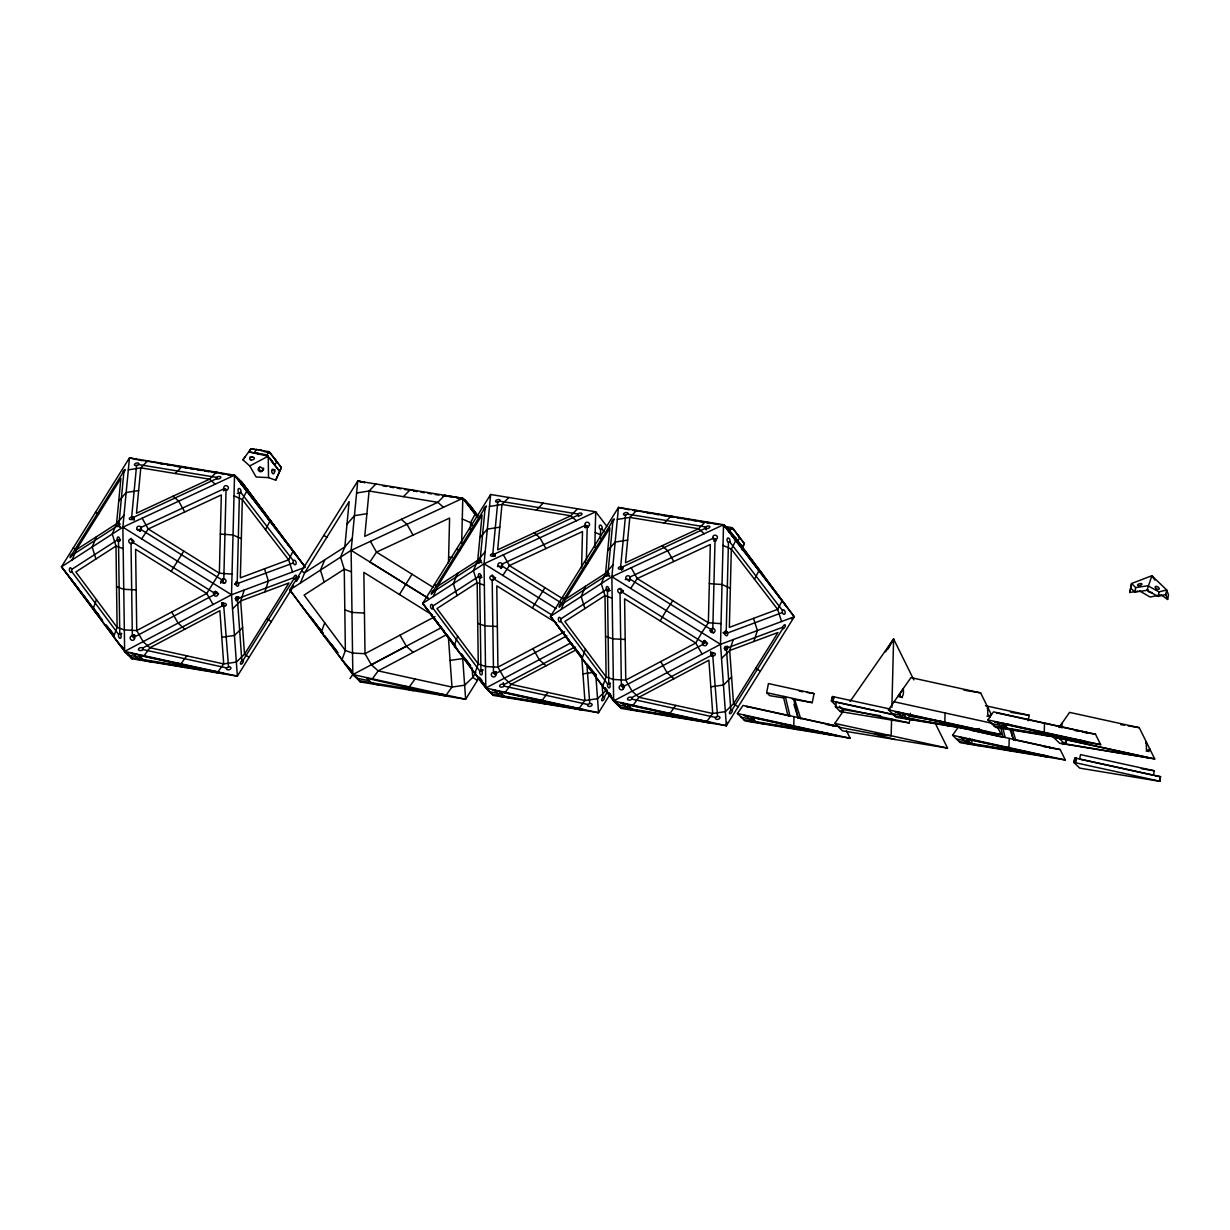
<?xml version="1.0" encoding="UTF-8"?>
<svg xmlns="http://www.w3.org/2000/svg" width="1230" height="1230" viewBox="0 0 1230 1230"><rect width="100%" height="100%" fill="white"/><g stroke="black" fill="none" stroke-linecap="round" stroke-linejoin="round"><path stroke-width="1.5" d="M226.043 489.955L223.814 578.853C222.661 585.603 219.816 580.099 223.814 578.853A2.322 2.137 20.4 0 1 225.997 581.544A2.322 2.137 20.4 0 1 222.922 582.989A2.322 2.137 20.4 0 1 221.8 579.791L141.019 529.561A2.322 2.137 20.4 0 1 137.529 529.884A2.322 2.137 20.4 0 1 137.622 526.578A2.322 2.137 20.4 0 1 141.066 527.409L224.091 488.725A2.322 2.137 20.4 0 1 225.367 485.712A2.322 2.137 20.4 0 1 228.365 487.572A2.322 2.137 20.4 0 1 226.043 489.955L224.091 488.725L223.46 490.386M304.194 565.754L242.187 482.621L234.469 475.164L305.286 567.23L231.517 594.766L124.614 651.439L237.359 676.146L231.517 594.766L234.53 475.18L129.442 457.898L61.5 566.784L124.553 651.393L132.256 658.819L237.359 676.146L293.555 586.034M237.221 581.79L238.497 583.451A2.322 1.415 73.9 0 1 237.621 586.203A2.322 1.415 73.9 0 1 235.668 583.666A2.322 1.415 73.9 0 1 237.221 581.79L239.45 492.892A2.322 1.415 73.9 0 1 238.036 489.694A2.322 1.415 73.9 0 1 240.065 488.94A2.322 1.415 73.9 0 1 240.788 492.4L293.386 560.818A2.322 1.415 73.9 0 1 295.677 561.264A2.322 1.415 73.9 0 1 295.6 564.57A2.322 1.415 73.9 0 1 293.34 562.986L293.386 560.818M448.473 562.802L449.596 518.076L376.503 552.116L369.907 562.002L428.117 598.149M461.665 543.199L462.803 498.319L357.746 481.007L289.773 589.908L352.825 674.517L360.528 681.958L358.253 678.991M470.413 530.145L470.598 522.688L475.026 514.217M581.59 567.814L582.497 531.545L509.405 565.585L502.809 575.471M586.387 559.896L587.217 526.548A2.322 2.137 20.4 0 0 589.539 524.18A2.322 2.137 20.4 0 0 586.541 522.304A2.322 2.137 20.4 0 0 585.265 525.333L584.65 526.994M594.813 547.35L595.704 511.788L490.632 494.491L422.674 603.377L485.727 687.985L493.368 695.427M600.394 538.54L600.624 529.5A2.322 1.415 73.9 0 1 599.21 526.302A2.322 1.415 73.9 0 1 601.239 525.533A2.322 1.415 73.9 0 1 601.962 528.992L604.053 531.729M623.318 688.646L623.426 684.864M726.223 631.344L727.499 633.004A2.322 1.415 73.9 0 1 726.638 635.756A2.322 1.415 73.9 0 1 724.67 633.219A2.322 1.415 73.9 0 1 726.223 631.344L728.452 542.445A2.322 1.415 73.9 0 1 727.038 539.247A2.322 1.415 73.9 0 1 729.082 538.494A2.322 1.415 73.9 0 1 729.79 541.953L782.403 610.372A2.322 1.415 73.9 0 1 784.679 610.818A2.322 1.415 73.9 0 1 784.602 614.124A2.322 1.415 73.9 0 1 782.341 612.54L782.403 610.372M794.011 716.644L793.78 725.885L788.169 725.316M891.596 718.674L891.166 735.755L874.945 734.11L838.645 727.099M891.888 707.296L893.61 638.97L850.053 701.5M945.07 712.97L944.84 722.195L939.243 721.641M1009.2 738.384L1008.969 747.625L1003.357 747.056M1044.501 723.04L1044.27 732.28L1038.658 731.712M987.398 708.511L987.629 707.096L987.767 714.461L990.304 716.829M1062.013 728.006L1061.92 723.378L1059.338 727.576M118.956 523.765C122.831 522.55 114.329 530.668 118.956 523.765L123.861 472.243C128.489 465.34 119.925 473.627 123.861 472.243M124.645 651.393L122.862 527.193L129.458 457.883L142.203 460.681M134.239 519.906L133.563 517.338L131.672 517.03A2.322 1.199 -14.7 0 0 129.304 518.86A2.322 1.199 -14.7 0 0 132.21 519.337A2.322 1.199 -14.7 0 0 133.563 517.338L216.588 478.67A2.322 1.199 -14.7 0 0 219.955 478.455A2.322 1.199 -14.7 0 0 220.139 476.548A2.322 1.199 -14.7 0 0 216.695 477.425L138.59 464.571A2.322 1.199 -14.7 0 0 137.576 462.957A2.322 1.199 -14.7 0 0 134.501 464.387A2.322 1.199 -14.7 0 0 136.576 465.509L131.672 517.03L132.348 519.583M478.07 515.97L470.46 505.745L462.741 498.304L351.134 550.333L289.773 589.908L354.148 675.793L352.825 674.517L351.134 550.333L357.746 481.007L365.018 482.606L357.715 481.022M480.13 560.357C484.082 558.958 475.457 567.399 480.13 560.357L485.035 508.836C489.709 501.809 481.099 510.25 485.035 508.836M610.28 693.935L598.549 712.739L493.461 695.457L485.804 688.031L484.036 563.801L490.632 494.491M494.737 553.946L492.846 553.638A2.322 1.199 -14.7 0 0 490.478 555.453A2.322 1.199 -14.7 0 0 493.384 555.929A2.322 1.199 -14.7 0 0 494.737 553.946L577.762 515.278A2.322 1.199 -14.7 0 0 581.129 515.062A2.322 1.199 -14.7 0 0 581.313 513.141A2.322 1.199 -14.7 0 0 577.885 514.017L499.764 501.163A2.322 1.199 -14.7 0 0 498.75 499.549A2.322 1.199 -14.7 0 0 495.675 500.994A2.322 1.199 -14.7 0 0 497.75 502.101L492.846 553.638L493.522 556.191M607.958 573.318C611.91 571.904 603.284 580.345 607.958 573.318L612.863 521.797C617.537 514.755 608.927 523.196 612.863 521.797M726.73 722.056L726.361 725.7L621.304 708.403L613.632 700.977L611.864 576.747L618.475 507.437L723.532 524.733L729.913 530.899L742.136 546.797M622.58 566.892L620.673 566.584A2.322 1.199 -14.7 0 0 618.321 568.414A2.322 1.199 -14.7 0 0 621.227 568.89A2.322 1.199 -14.7 0 0 622.58 566.892L705.59 528.224A2.322 1.199 -14.7 0 0 708.972 528.008A2.322 1.199 -14.7 0 0 709.141 526.102A2.322 1.199 -14.7 0 0 705.713 526.978L627.592 514.125A2.322 1.199 -14.7 0 0 626.593 512.51A2.322 1.199 -14.7 0 0 623.502 513.94A2.322 1.199 -14.7 0 0 625.578 515.062L620.673 566.584L621.688 570.413M1146.114 743.366L1146.283 741.875L1146.422 749.255L1148.958 751.622M213.528 593.229C216.203 588.601 216.926 593.49 213.789 594.951L134.301 637.079A2.322 2.168 44.6 0 1 133.163 640.246A2.322 2.168 44.6 0 1 130.165 638.37A2.322 2.168 44.6 0 1 132.333 635.864L131.026 543.522A2.322 2.168 44.6 0 1 128.781 540.77A2.322 2.168 44.6 0 1 131.733 539.217A2.322 2.168 44.6 0 1 132.963 542.491L213.759 592.706A2.322 2.168 44.6 0 1 217.126 592.276A2.322 2.168 44.6 0 1 217.187 595.72A2.322 2.168 44.6 0 1 213.789 594.951L214.881 591.553L214.912 593.798M624.44 685.479L623.303 686.632A2.322 2.168 44.6 0 1 622.18 689.799A2.322 2.168 44.6 0 1 619.167 687.924A2.322 2.168 44.6 0 1 621.35 685.418L620.043 593.075A2.322 2.168 44.6 0 1 617.783 590.323A2.322 2.168 44.6 0 1 620.75 588.77A2.322 2.168 44.6 0 1 621.965 592.045L702.76 642.26A2.322 2.168 44.6 0 1 706.143 641.829A2.322 2.168 44.6 0 1 706.189 645.273A2.322 2.168 44.6 0 1 702.791 644.505C701.515 642.183 705.605 638.032 705.051 642.198A2.322 2.168 44.6 0 0 707.604 643.367M140.451 529.054C141.05 534.251 142.28 521.551 139.836 530.714A2.322 2.137 20.4 0 0 137.283 529.515M502.455 564.539C498.242 575.702 503.808 558.22 502.194 566.154A2.322 2.137 20.4 0 1 498.719 566.492A2.322 2.137 20.4 0 1 498.796 563.186A2.322 2.137 20.4 0 1 502.24 564.001L585.265 525.333L587.217 526.548M629.13 581.36L630.068 576.962L630.021 579.115A2.322 2.137 20.4 0 1 626.547 579.438A2.322 2.137 20.4 0 1 626.624 576.132A2.322 2.137 20.4 0 1 630.068 576.962L713.093 538.279A2.322 2.137 20.4 0 1 714.369 535.265A2.322 2.137 20.4 0 1 717.382 537.126A2.322 2.137 20.4 0 1 715.045 539.509L714.43 541.154M1137.858 591.123L1129.801 592.506L1131.585 583.512L1151.864 575.717L1166.655 589.939L1168.5 594.905L1167.639 599.456L1161.166 594.828L1150.096 597.027L1139.472 590.846M1129.801 592.506L1131.585 583.512L1135.674 587.602L1147.836 585.757L1159.044 591.891L1166.655 589.939L1165.794 594.49L1167.639 599.456M1165.794 594.49L1158.183 596.442L1146.975 590.308L1134.798 592.153L1135.674 587.602M1146.975 590.308L1151.864 575.717L1154.909 580.083M1158.183 596.442L1159.044 591.891M783.725 697.963L769.749 695.657L766.659 692.659L768.443 683.573L814.045 693.582L812.261 702.653L792.289 699.117M835.954 705.42L831.388 701.008L832.28 696.472L890.059 709.034M831.388 701.008L832.864 696.58M831.972 701.115L833.402 696.672M832.51 701.208L833.848 696.734M832.956 701.285L834.186 696.78M910.062 718.397L909.17 722.933L840.398 711.616L835.385 706.758L836.277 702.222L895.302 715.168M910.431 713.308L909.831 716.337L907.356 718.397L894.825 715.983M969.578 738.369L968.979 741.398L956.433 738.984M978.419 745.672L971.485 743.827L972.377 739.292M1004.925 726.869L1005.51 723.84L1009.23 724.455M1028.157 720.765L1029.233 715.322L985.445 705.713M1065.626 744.012L1061.459 743.258L1066.01 744.135L1066.502 739.553M1159.706 781.311L1081.585 768.443L1079.556 767.997L1073.852 762.477L1074.743 757.941L1160.459 776.622L1159.706 781.311L1160.459 776.622M1073.852 762.477L1075.328 758.049M1074.436 762.585L1075.866 758.141M1074.974 762.677L1076.312 758.203M1075.42 762.754L1076.634 758.249M1154.309 770.779L1153.417 775.331L1079.617 759.141L1080.509 754.605L1154.309 770.779L1141.286 768.642M1159.367 781.158L1160.336 776.684M986.906 716.106L989.704 716.46L991.011 713.907L980.617 692.89L910.923 677.607L888.475 709.848L896.147 717.274L1001.205 734.556L997.53 727.115M1149.373 749.946L1149.65 748.701L1148.343 751.238L1146.083 750.992M293.539 577.746L293.647 579.222L243.156 660.187A2.322 0.999 -58.5 0 1 242.541 663.047A2.322 0.999 -58.5 0 1 240.496 663.816A2.322 0.999 -58.5 0 1 241.833 660.695L237.467 600.194L238.697 598.226L293.539 577.746A2.322 0.999 -58.5 0 1 295.738 575.21A2.322 0.999 -58.5 0 1 295.907 577.47A2.322 0.999 -58.5 0 1 293.647 579.222M782.557 627.3L782.664 628.776L732.158 709.741A2.322 0.999 -58.5 0 1 731.543 712.601A2.322 0.999 -58.5 0 1 729.498 713.369A2.322 0.999 -58.5 0 1 730.835 710.248L726.484 649.748L727.714 647.779L782.557 627.3A2.322 0.999 -58.5 0 1 784.755 624.763A2.322 0.999 -58.5 0 1 784.909 627.023A2.322 0.999 -58.5 0 1 782.664 628.776M71.786 571.612L71.755 569.367A2.322 1.245 79.6 0 0 69.787 568.076A2.322 1.245 79.6 0 0 69.833 571.504A2.322 1.245 79.6 0 0 71.786 571.612L118.649 634.511A2.322 1.245 79.6 0 0 119.372 637.986A2.322 1.245 79.6 0 0 121.078 636.894A2.322 1.245 79.6 0 0 119.756 633.804L118.511 541.477A2.322 1.245 79.6 0 0 119.74 539.309A2.322 1.245 79.6 0 0 118.003 536.972A2.322 1.245 79.6 0 0 117.373 539.955L118.511 541.477M432.96 608.22L432.929 605.975A2.322 1.245 79.6 0 0 430.961 604.668A2.322 1.245 79.6 0 0 431.007 608.097A2.322 1.245 79.6 0 0 432.96 608.22L479.838 671.119A2.322 1.245 79.6 0 0 480.561 674.594A2.322 1.245 79.6 0 0 482.252 673.502A2.322 1.245 79.6 0 0 480.945 670.396L479.685 578.069A2.322 1.245 79.6 0 0 480.93 575.901A2.322 1.245 79.6 0 0 479.177 573.564A2.322 1.245 79.6 0 0 478.547 576.547L479.685 578.069M560.788 621.165L560.757 618.921A2.322 1.245 79.6 0 0 558.789 617.629A2.322 1.245 79.6 0 0 558.835 621.058A2.322 1.245 79.6 0 0 560.788 621.165L607.666 684.065A2.322 1.245 79.6 0 0 608.389 687.539A2.322 1.245 79.6 0 0 610.08 686.448A2.322 1.245 79.6 0 0 608.773 683.357L607.512 591.03A2.322 1.245 79.6 0 0 608.758 588.863A2.322 1.245 79.6 0 0 607.005 586.526A2.322 1.245 79.6 0 0 606.375 589.508L607.512 591.03L610.08 590.554M990.657 715.091L991.011 713.907M706.389 529.53L705.713 526.978L705.59 528.224M244.263 590L240.68 600.963L244.524 654.222L236.36 662.078L223.706 663.923L149.922 647.749L143.08 641.645M264.834 591.953L268.401 580.99L264.496 568.813M733.265 639.554L729.698 650.516L733.526 703.775L725.362 711.632L712.724 713.477L638.923 697.302L632.097 691.199L625.763 680.113L624.609 598.826L695.734 643.029L702.099 654.068M753.836 641.507L757.403 630.544L753.513 618.367M72.109 555.16C71.448 551.255 67.881 562.448 72.109 555.16L117.726 525.733L120.233 527.316M433.283 591.753C432.622 587.848 429.055 599.041 433.283 591.753L478.901 562.325M561.111 604.714C560.45 600.809 556.883 612.002 561.111 604.714L606.744 575.286M96.463 599.656L93.019 609.081L97.539 614.8M275.704 480.207L281.363 467.585L269.139 451.687L251.012 448.689L242.956 459.836L249.767 465.955L256.132 476.994L268.54 477.624L275.704 480.207L281.363 467.585L269.139 451.687L266.91 454.885L248.768 451.902L251.012 448.689L254.549 449.473M324.735 622.78L321.291 632.22L325.812 637.94M457.637 636.248L454.208 645.688L458.713 651.408M585.465 649.209L582.036 658.634L586.556 664.354M742.074 549.887L744.35 543.599L733.464 528.992L732.127 527.701L723.179 525.979M140.051 531.252L141.281 527.931M140.404 531.206L141.342 528.5M223.814 490.862L224.444 489.202M220.554 583.097L222.645 579.069M220.939 582.682L222.169 579.376M221.984 582.19L223.214 578.884M501.287 568.414L502.517 565.108M585.003 527.455L585.618 525.81M585.465 527.839L586.08 526.179M629.745 579.714L630.298 577.485M629.406 580.76L630.36 578.054M713.846 541.046L715.045 539.509L712.816 628.407C711.678 635.157 708.834 629.652 712.816 628.407A2.322 2.137 20.4 0 1 715.014 631.098A2.322 2.137 20.4 0 1 711.924 632.543A2.322 2.137 20.4 0 1 710.802 629.345L630.021 579.115M711.171 628.93L710.187 631.005L711.663 628.622M710.986 631.743L712.216 628.438M703.898 641.107L703.929 643.351M72.093 559.942L76.398 549.687L120.878 478.409L116.558 523.78L112.268 534.035L115.989 546.059L117.096 627.346L113.652 636.771L125.875 652.653M96.478 536.726L92.189 546.981L95.909 559.004M300.366 583.066L304.656 572.811L349.151 501.548L344.831 546.904L340.541 557.159L344.262 569.183L345.369 650.47L341.925 659.91L351.503 670.488M324.751 559.865L320.446 570.12L324.182 582.144M433.268 596.535L437.573 586.279L482.052 515.016L477.732 560.373L473.442 570.628L477.163 582.651L478.27 663.939L474.841 673.379L487.049 689.261M457.652 573.334L453.363 583.589L457.083 595.612M561.111 609.496L565.4 599.241L609.88 527.962L605.56 573.334L601.27 583.589L604.991 595.612L606.098 676.9L602.669 686.325L613.908 700.916M585.48 586.279L581.19 596.535L584.911 608.558M1145.776 757.311L1147.867 757.634L1064.75 743.796L1066.964 738.63M501.579 567.814L501.625 565.662M119.756 633.804L118.649 634.511L121.217 634.05M480.945 670.396L479.838 671.119L482.391 670.642M608.773 683.357L607.666 684.065L610.218 683.603M265.48 529.669L269.908 521.212L266.664 516.738M293.063 551.332L288.65 559.804L240.357 577.823L242.325 499.549L246.753 491.077L235.806 476.456M754.497 579.222L758.91 570.766L755.727 566.323M782.065 600.886L777.652 609.357L729.359 627.377L731.327 549.103L735.755 540.631L724.87 526.025M142.803 649.532L142.695 648.056A2.322 1.461 -11.1 0 0 139.205 648.179A2.322 1.461 -11.1 0 0 139.374 650.424A2.322 1.461 -11.1 0 0 142.803 649.532L226.628 667.905A2.322 1.461 -11.1 0 0 227.965 669.843A2.322 1.461 -11.1 0 0 230.933 668.274A2.322 1.461 -11.1 0 0 228.549 666.875L226.628 667.905M631.805 699.086L631.697 697.61A2.322 1.461 -11.1 0 0 628.223 697.733A2.322 1.461 -11.1 0 0 628.376 699.978A2.322 1.461 -11.1 0 0 631.805 699.086L715.629 717.459A2.322 1.461 -11.1 0 0 716.982 719.396A2.322 1.461 -11.1 0 0 719.934 717.828A2.322 1.461 -11.1 0 0 717.551 716.429L715.629 717.459M888.029 648.994L893.61 638.97L913.829 679.898M462.265 499.272C466.139 497.151 470.998 510.527 474.303 512.187M399.443 594.505L412.065 574.226M171.17 571.366L183.793 551.101M532.344 607.974L544.967 587.694M660.172 620.919L666.23 610.51M701.792 632.62L695.734 643.029L625.763 680.113L613.34 679.483L606.098 676.9L564.831 621.519L604.991 595.612L612.156 598.211M72.232 553.9L122.754 472.95M296.492 581.344L299.428 576.639M433.406 590.508L483.928 509.543M475.826 672.503L472.781 677.361L464.632 685.218L451.979 687.063L378.179 670.888L371.352 664.769L365.018 653.699L363.865 572.396L431.761 614.6M479.393 677.223L465.647 699.27L360.559 681.989L354.471 675.316M616.707 702.438L621.273 708.372L613.555 700.916L550.502 616.338L618.475 507.437L629.376 509.835M561.234 603.453L611.756 522.504M602.054 684.157L603.008 697.287A2.322 0.999 -58.5 0 0 601.67 700.408A2.322 0.999 -58.5 0 0 603.715 699.655A2.322 0.999 -58.5 0 0 604.33 696.795L607.359 691.952L605.698 690.83L597.534 698.686L584.896 700.531L511.096 684.357L504.254 678.237L497.919 667.167L496.782 585.864L556.59 623.041M885.615 651.792L893.61 638.97M899.115 695.227L903.281 688.585C903.604 691.306 904.111 698.609 899.545 696.933M141.635 538.863L148.23 528.992L221.323 494.937L219.355 573.211L206.732 593.475L136.745 630.56L124.338 629.929L117.096 627.346L75.83 571.965L115.989 546.059L123.154 548.657M630.636 588.417L637.248 578.546L710.325 544.49L708.357 622.764L701.761 632.651M666.199 610.541L672.795 600.655M242.956 459.836L245.185 456.638M254.379 452.471L256.609 449.273M269.339 457.637L279.133 470.783L274.613 465.048L276.842 461.85M349.997 678.576L353.287 673.871M550.502 616.338L581.252 656.328L550.502 616.338L611.864 576.747L723.532 524.733L729.867 530.883L732.127 527.701L739.83 537.879L737.6 541.077L732.573 536.188M742.121 546.812L744.35 543.599L739.83 537.879M846.471 730.805L850.145 738.246L745.073 720.949L737.416 713.523L743.028 705.466L839.367 726.592M934.892 722.533L947.546 748.117L842.473 730.82L834.801 723.394L843.519 710.894M960.092 727.622L1060.183 749.562L1065.334 759.986L960.276 742.689L952.604 735.263L958.216 727.207M987.905 719.919L993.517 711.863L1095.484 734.218L1100.635 744.642L995.577 727.345L987.905 719.919L1100.635 744.642M1059.168 727.33L1069.577 712.385L1139.257 727.668L1154.709 758.925L1059.676 743.289L1052.742 736.57L1154.709 758.925M371.383 664.738L406.346 646.227L400.011 635.157M898.53 696.072L898.054 696.718L899.607 693.874L900.76 696.964L902.436 697.564M144.095 655.698L149.922 647.749L219.878 610.664L223.706 663.923L217.895 671.872L130.964 657.573M186.806 655.836L180.995 663.785L175.383 663.216M372.367 678.837L378.179 670.888L446.49 634.68M415.079 678.975L409.267 686.924L403.655 686.355M505.269 692.306L511.096 684.357L576.055 649.917M547.996 692.444L542.169 700.393L536.557 699.824M633.096 705.251L638.923 697.302L708.895 660.218L712.724 713.477L706.896 721.426L619.982 707.127M675.824 705.39L669.996 713.338L664.385 712.77M601.962 528.992L600.624 529.5M729.79 541.953L728.452 542.445M216.695 477.425L216.588 478.67M131.087 538.294A2.322 2.168 44.6 0 0 133.301 541.215L131.026 543.522L132.963 542.491M494.137 579.099L492.2 580.114A2.322 2.168 44.6 0 1 489.955 577.377A2.322 2.168 44.6 0 1 492.907 575.809A2.322 2.168 44.6 0 1 494.137 579.099L552.316 615.246M621.965 592.045C617.46 595.52 626.285 586.971 620.612 593.029M623.103 590.907L621.165 591.922M118.71 501.087L126.167 492.538L138.636 490.539M123.999 515.232L116.558 523.78L76.398 549.687L73.247 547.965M346.983 524.226L354.44 515.678L366.909 513.679M352.272 538.356L344.831 546.904L304.656 572.811L301.504 571.104M479.885 537.695L487.341 529.146L499.81 527.147M485.174 551.824L477.732 560.373L437.573 586.279L434.421 584.573M607.728 550.64L615.169 542.092L627.654 540.093M613.017 564.785L605.56 573.334L565.4 599.241L562.248 597.519M221.169 581.452L223.199 580.514M587.802 704.498L589.724 703.483A2.322 1.461 -11.1 0 1 592.107 704.867A2.322 1.461 -11.1 0 1 589.139 706.435A2.322 1.461 -11.1 0 1 587.802 704.498L503.977 686.125A2.322 1.461 -11.1 0 1 500.549 687.016A2.322 1.461 -11.1 0 1 500.379 684.772A2.322 1.461 -11.1 0 1 503.87 684.664L575.056 646.918M147.615 460.881L140.804 467.861L128.32 469.86M175.183 473.519L181.994 466.539L186.406 467.723M375.873 484.005L369.077 491.001L356.592 492.999M403.455 496.659L410.251 489.678L417.185 491.523L413.572 490.939M477.563 517.292L462.803 498.319L444.63 495.336L437.834 502.317L364.757 536.357L369.077 491.001L437.834 502.317L443.507 507.298M508.79 497.474L501.978 504.469L489.494 506.468M536.357 510.127L543.168 503.132M577.547 508.79L570.751 515.785L497.658 549.825L501.978 504.469L570.751 515.785L576.409 520.767M636.617 510.435L629.806 517.415L617.322 519.414M664.185 523.073L670.996 516.093L675.408 517.277L632.758 510.127M131.61 543.476L133.87 541.169M132.609 542.937L133.747 541.8M132.333 635.864L134.055 634.818M132.917 635.956L134.593 635.064M134.301 637.079L135.069 635.449M213.467 593.813L215.727 591.507M213.559 594.398L215.819 592.091M492.784 580.068L495.044 577.777L492.2 580.114L493.507 672.456A2.322 2.168 44.6 0 0 491.339 674.978A2.322 2.168 44.6 0 0 494.337 676.838A2.322 2.168 44.6 0 0 495.475 673.671L496.613 672.518M493.322 579.868L495.598 577.577M493.507 672.456L495.767 671.657M566.876 635.833L495.475 673.671L496.244 672.041M621.15 592.829L623.426 590.523M622.472 684.264L621.35 685.418L623.303 686.632L702.791 644.505L705.051 642.198M621.934 685.51L623.057 684.372M702.545 642.783L704.805 640.492M702.468 643.367L704.744 641.061M702.561 643.951L704.821 641.645M232.532 608.819L240.68 600.963L288.973 582.943L244.524 654.222L249.106 657.327M242.602 627.592L234.438 635.449L221.8 637.294M721.533 658.373L729.698 650.516L777.975 632.497L733.526 703.775L738.108 706.881M731.604 677.146L723.455 685.002L710.802 686.847M840.398 711.616L842.873 709.556L880.572 715.752M138.59 464.571L136.576 465.509M241.833 660.695L243.156 660.187M499.764 501.163L497.75 502.101M627.592 514.125L625.578 515.062M603.008 697.287L604.33 696.795M730.835 710.248L732.158 709.741M494.921 578.392L493.338 578.961M87.591 600.747L61.5 566.784L122.862 527.193L234.53 475.18L242.187 482.621L304.102 565.692M71.755 569.367L117.373 539.955L119.925 539.478M444.138 631.328L422.674 603.377L484.036 563.801L595.704 511.788L606.805 526.24M432.929 605.975L478.547 576.547L481.099 576.071M560.757 618.921L606.375 589.508L608.942 589.032M710.556 630.575L712.201 630.068M249.767 465.955L268.248 456.176L266.91 454.885L274.613 465.048M142.695 648.056L222.169 605.929A2.322 1.461 -11.1 0 1 223.214 603.638A2.322 1.461 -11.1 0 1 226.32 604.33A2.322 1.461 -11.1 0 1 224.198 606.375L222.169 605.929M435.005 616.599L365.018 653.699L352.61 653.068M441.355 627.638L352.887 674.563L465.647 699.27L462.434 654.775M564.57 631.836L497.919 667.167L485.512 666.537L478.27 663.939L437.004 608.558L477.163 582.651L484.328 585.249M570.935 642.875L485.804 688.031L598.533 712.739L595.751 673.948M720.565 644.274L613.632 700.992L726.361 725.7M631.697 697.61L711.171 655.482A2.322 1.461 -11.1 0 1 712.216 653.192A2.322 1.461 -11.1 0 1 715.337 653.883A2.322 1.461 -11.1 0 1 713.2 655.928L711.171 655.482L710.479 651.962M996.377 712.816L1088.673 732.911L1086.551 732.603M983.062 731.573L902.343 713.538L907.356 718.397L976.128 729.728L979.357 728.483M293.34 562.986L234.976 584.465M782.341 612.54L727.499 633.004L723.747 633.465L727.268 632.451M133.286 542.123L132.163 542.369M237.267 493.415L240.788 492.4L239.45 492.892M234.746 583.912L238.266 582.897M723.086 632.62L726.607 631.59M723.455 632.989L726.961 631.974M117.588 540.493L120.14 540.016M117.849 540.939L120.417 540.462M119.126 633.865L121.678 633.404M118.849 634.127L121.416 633.665M478.762 577.085L481.314 576.609M479.024 577.547L481.591 577.07M479.346 577.869L481.899 577.408M606.59 590.046L609.142 589.57M606.867 590.492L609.419 590.016M607.174 590.831L609.742 590.354M480.3 670.473L483.159 669.889M480.023 670.734L482.591 670.258M607.866 683.68L610.418 683.219M450.072 660.418L462.711 658.588M582.974 673.886L593.998 672.287M136.176 589.908L123.769 589.293L116.543 586.695M352.041 612.417L364.449 613.047M497.351 626.516L484.943 625.885L477.717 623.303M625.178 639.462L612.771 638.847L605.544 636.248M135.5 654.237L131.195 653.345L223.614 673.502L219.309 672.61M903.158 717.859L901.037 717.551L905.526 718.443L903.158 717.859L897.47 712.339L899.591 712.647L895.056 711.77L897.193 712.078M496.674 690.83L492.415 689.938L584.788 710.094L580.499 709.218M747.025 706.697C754.405 708.234 745.257 705.866 746.533 706.589M998.791 722.733L994.517 721.826L1086.905 741.982L1082.6 741.106M624.517 703.791L620.258 702.884L712.631 723.056L626.193 708.695L630.344 709.449M748.286 716.337L744.027 715.43L834.002 735.017M835.785 725.946L833.694 725.623L836.938 726.177M963.49 738.077L959.231 737.17L1051.604 757.342L1047.299 756.45M832.11 734.71L836.4 735.586L834.278 735.294M220.339 534.081L233.024 534.973L241.341 538.694M448.612 557.205L452.225 557.467M709.341 583.635L722.025 584.527L730.343 588.248M232.04 574.102L219.355 573.211L148.23 528.992L142.157 518.214M721.041 623.656L708.357 622.764L637.248 578.546L631.159 567.768M976.128 729.728L981.74 730.297M1081.17 740.368L994.24 726.054M830.665 733.972L743.75 719.673M1045.869 755.712L958.954 741.413M1049.082 747.363L1053.387 748.255L1013.043 739.461M144.202 460.65L143.295 460.604M226.105 474.134L220.785 473.381L223.291 474.057M677.223 517.584L712.908 523.457M647.149 512.879L650.977 513.51M654.391 514.079L658.404 514.74M661.632 515.262L665.845 515.954M668.874 516.462L674.301 517.353M676.992 517.799L681.543 518.553M684.418 519.014L688.785 519.737M691.86 520.244L696.011 520.936M699.301 521.474L703.253 522.12M706.727 522.688L710.494 523.319M382.807 485.865L386.42 486.465M390.033 487.065L393.662 487.649M397.275 488.249L400.903 488.848M404.516 489.448L408.129 490.032M420.798 492.123L424.427 492.723M428.04 493.322L431.668 493.907M435.282 494.506L438.895 495.106M442.523 495.705L446.136 496.29M145.909 460.973L217.172 472.797M159.962 463.633L163.821 464.264M167.203 464.817L171.262 465.494M174.429 466.016L179.872 466.908M182.409 467.323L187.098 468.092M189.835 468.553L194.34 469.291M197.277 469.768L201.582 470.475M204.718 470.998L208.823 471.674M212.144 472.212L216.065 472.858M963.92 690.138L980.617 692.89M1120.715 724.624L1124.42 725.223M1128.125 725.838L1139.257 727.668M1010.753 712.278L1029.233 715.322M1075.22 730.62L1078.941 731.235M1082.446 732.065L1095.484 734.218M799.254 691.137L802.959 691.752M806.649 692.352L814.045 693.582M1004.618 728.375L1000.467 727.637L1082.738 741.244M943.764 721.918L909.831 716.337L907.571 714.138M911.661 718.92L915.381 719.535M905.203 718.305L987.475 731.912L899.361 712.647M1043.655 746.595L1047.36 747.194M1049.252 747.763L1060.183 749.562M969.317 743.735L965.166 742.982L1047.437 756.588M1155.016 775.838L1160.597 776.76M826.591 724.532L834.017 725.762M832.249 725.731L835.893 726.33M754.128 721.979L749.962 721.241L832.249 734.848M494.783 690.522C501.932 698.302 495.167 694.812 502.517 696.488L580.637 709.341M133.609 653.93C140.497 661.571 134.378 658.296 141.342 659.895L219.447 672.749M723.778 526.455L725.331 526.655L724.07 526.317M228.073 474.703L229.626 474.903L228.365 474.565M716.506 524.149L718.628 524.457L713.815 523.903M259.93 450.057C253.457 449.073 266.695 451.302 260.207 450.318M145.586 461.112L147.354 461.296M1145.499 757.05L1055.494 737.477L1060.029 738.354L1059.015 738.246L1064.75 743.796M500.764 696.318L502.517 696.488M139.59 659.711L141.342 659.895M456.93 498.212L464.11 499.611L477.286 517.215M227.842 474.934L231.04 475.549M991.734 723.624L1004.28 726.054M892.319 713.554L904.85 715.968M741.244 717.244L753.79 719.658M617.46 704.698L630.006 707.112M489.632 691.737L502.178 694.166M492.138 694.166L579.053 708.48L584.896 700.531L581.744 656.774M356.731 678.268L369.261 680.697M359.237 680.697L446.167 695.012L451.979 687.063L448.427 637.601M141.004 657.558L128.458 655.144L125.46 651.193M998.668 713.338L997.023 712.985M1085.952 732.48L1084.522 732.158M728.145 527.824L733.464 528.992M263.389 451.41L270.477 452.963M248.768 451.902L268.248 456.176L268.54 477.624M894.087 701.777L992.426 723.348M888.475 709.848L1001.205 734.556M970.67 730.174L1003.111 737.293L1000.62 726.93M833.294 701.331L894.748 714.799M835.385 706.758L909.17 722.933M766.659 692.659L812.261 702.653M952.604 735.263L1065.334 759.986M1075.758 762.8L1159.567 781.173M834.801 723.394L947.546 748.117M750.069 707.25L789.183 715.829M797.855 717.72L833.879 725.623M737.416 713.523L850.145 738.246M632.958 510.327L636.356 510.85M709.802 522.935L705.374 521.766L698.579 528.731L625.486 562.787L629.806 517.415L698.579 528.731L704.252 533.728M444.63 495.336L451.564 497.181M219.309 472.997L216.372 472.212L209.561 479.177L136.484 513.233L140.804 467.861L209.561 479.177L215.235 484.174M1082.492 741.644L1001.774 723.624L1006.786 728.483L1013.72 730.328M1041.164 734.141L1048.098 735.986M941.75 724.07L948.684 725.915M907.356 718.397L914.29 720.257M1047.191 757.004L966.473 738.969L971.485 743.827M1005.879 749.485L1012.797 751.346M874.945 734.11L895.01 739.461M832.003 735.263L751.269 717.228L756.296 722.087L763.23 723.932M790.675 727.745L797.609 729.59M708.219 722.717L627.5 704.682L632.512 709.541L639.446 711.386M666.906 715.199L673.825 717.059M580.391 709.756L499.657 691.721L504.684 696.595L511.619 698.44M539.063 702.253L545.997 704.098M447.474 696.288L366.755 678.268L371.783 683.127L378.717 684.972M406.161 688.785L413.096 690.63M219.201 673.164L138.483 655.129L143.51 659.987L150.444 661.832M177.889 665.645L184.823 667.506M351.426 571.781L344.262 569.183L304.102 595.089L345.369 650.47L352.533 653.068M344.815 609.834L351.98 612.432M723.009 545.397L731.327 549.103L777.652 609.357L781.557 621.534M595.182 532.436L600.486 534.804M462.28 518.968L470.598 522.688L472.92 525.702M234.007 495.844L242.325 499.549L288.65 559.804L292.54 571.981M714.461 539.386L713.093 538.279M584.481 561.895L587.648 563.601M456.653 548.934L459.805 550.64M323.751 535.465L326.903 537.172M95.479 512.341L98.631 514.048M725.331 646.319L727.714 647.779A2.322 0.999 -58.5 0 0 726.776 646.411A2.322 0.999 -58.5 0 0 724.901 649.425A2.322 0.999 -58.5 0 0 726.484 649.748L724.101 648.287M725.116 646.857L727.499 648.302M724.824 647.38L727.207 648.84M724.485 647.872L726.853 649.332M236.329 596.765L238.697 598.226A2.322 0.999 -58.5 0 0 237.774 596.858A2.322 0.999 -58.5 0 0 235.899 599.871A2.322 0.999 -58.5 0 0 237.467 600.194L235.099 598.733M236.114 597.303L238.482 598.749M235.822 597.826L238.205 599.287M235.484 598.318L237.851 599.779M611.894 576.747L720.519 644.32L794.288 616.784L735.586 538.033L785.862 605.637L784.602 603.93M562.74 598.764L509.405 565.585L503.331 554.807M502.194 566.154L560.357 602.331M484.066 563.786L556.145 608.635M433.083 587.294L376.503 552.116L370.414 541.338M351.134 550.333L428.086 598.18M122.877 527.193L231.517 594.766M607.282 574.256L609.788 575.84M606.974 574.779L609.48 576.363M479.439 561.311L481.945 562.879M117.972 525.225L120.479 526.809M755.758 668.136L760.34 671.242M477.378 680.467L472.781 677.361L472.105 667.844M266.741 618.582L271.323 621.688M662.032 545.751L667.706 550.748L673.779 561.526M534.204 532.805L539.862 537.787L545.951 548.565M401.303 519.337L406.961 524.318L413.049 535.096M173.03 496.197L178.688 501.194L184.777 511.972M673.902 678.76L667.075 672.656L660.741 661.571M539.247 659.695L546.074 665.799M406.346 646.227L413.172 652.346M184.9 629.207L178.073 623.103L171.739 612.017M471.782 509.758L476.825 514.632L469.122 504.469M610.972 695.703L607.19 692.044L562.725 632.235M614.4 700.008L608.097 693.413L609.357 695.119M479.346 679.083L484.405 683.957M484.666 685.202L480.346 680.559L481.514 682.158M240.373 482.606L241.618 484.282L238.835 480.638L247.645 490.124M243.509 486.619L253.073 497.228M996.884 722.41L1002.588 727.929M961.583 737.769L967.287 743.289M839.475 706.251L842.873 709.556M746.395 716.014L752.099 721.533M622.611 703.483L628.315 709.003M124.63 651.423L132.287 658.85L128.843 654.36M1130.724 588.048L1134.798 592.153M739.63 537.495L736.924 533.912L738.108 535.527M736.586 539.54L735.448 537.987M727.899 530.207L734.817 537.249M783.064 601.962L784.325 603.669M431.115 614.523L433.898 618.198M294.093 552.485L296.799 556.068L241.511 484.143M616.814 702.807L616.076 701.869M119.91 644.889L119.095 643.859L120.34 645.566M503.87 684.664L503.977 686.125L503.285 682.604M758.249 568.752L762.769 574.487M561.403 630.944L580.975 656.251M433.56 617.983L438.08 623.718L434.897 619.274M269.186 519.183L273.706 524.918M300.658 604.514L322.552 632.835M98.907 615.738L69.941 577.916L71.202 579.622M730.574 533.712L783.372 602.408M587.925 665.184L596.166 675.716M605.083 687.509L607.359 690.476M587.909 665.292L596.027 675.824M608.758 692.398L611.079 695.411M422.674 603.377L455.746 646.38L446.459 634.342M461.235 653.714L470.506 665.891M479.746 677.607L482.022 680.574M324.858 635.849L337.604 652.423M61.5 566.784L99.169 615.769M105.78 624.563L114.006 635.064M107.01 626.27L113.96 635.31M591.645 669.889L596.273 675.916M615.646 701.162L621.196 708.388M464.971 658.434L470.752 665.968M330.901 643.475L337.85 652.5M357.131 677.622L360.467 681.958M92.219 606.774L102.628 620.335M110.731 630.882L114.206 635.403M127.751 653.053L132.194 658.834M734.74 537.049L735.894 538.679M120.263 645.35L123.492 648.61L121.632 646.15M727.391 528.47L735.094 538.632M612.494 698.163L617.414 704.652M481.883 681.528L489.586 691.691M240.849 481.33L289.819 546.873M238.328 478.885L246.031 489.063M348.966 668.059L351.18 670.965M738.384 535.788L739.63 537.464M729.159 531.913L727.914 530.238M560.204 629.176C556.483 624.148 564.232 634.526 560.48 629.452M432.376 616.23L431.13 614.554M432.652 616.491L433.898 618.167M275.12 459.497C271.384 454.47 279.149 464.848 275.397 459.759M272.46 461.988C276.197 467.046 268.571 456.822 272.184 461.727M246.108 488.156L244.862 486.48L247.63 490.094M71.478 579.899L119.341 644.166M615.999 701.669L616.891 702.868M433.652 617.89L480.515 680.774M577.762 515.278L577.885 514.017L578.546 516.585M96.878 612.801L98.907 615.63M73.723 582.682L76.906 587.125M1003.48 723.394L1006.786 728.483L1005.51 723.84M532.913 648.61L539.278 659.664M213.082 604.514L206.732 593.475L135.608 549.272L136.745 630.56L143.111 641.599M1004.08 723.517L1006.786 728.483L1005.125 723.747M1004.633 723.624L1006.786 728.483M1012.152 728.468L1015.918 740.629M1010.184 729.544L1013.412 739.968M794.795 699.778L800.73 718.889M793.904 704.329L798.224 718.212M705.451 527.316L706.128 529.869M622.242 566.692L622.918 569.244M621.796 566.569L622.457 569.121M621.258 566.538L621.934 569.09M494.414 553.746L495.075 556.298M493.968 553.623L494.629 556.175M493.43 553.577L494.106 556.129M133.24 517.138L133.901 519.69M132.779 517.015L133.455 519.567M132.256 516.984L132.917 519.537M1010.783 728.929L1013.274 739.276M1002.65 727.145L1005.141 737.493M793.519 698.548L798.07 717.536M712.508 652.407L717.551 716.429M711.924 652.454L712.616 655.974M711.355 652.377L712.047 655.898M710.863 652.223L711.555 655.744M223.506 602.854L228.549 666.875M222.907 602.9L223.599 606.421M222.353 602.823L223.045 606.344M221.861 602.669L222.553 606.19M586.864 663.77L589.724 703.483M1155.477 589.324A2.322 1.122 30.8 0 1 1156.523 589.893M1151.957 592.368A2.322 1.491 15.8 0 1 1148.974 591.953A2.322 1.491 15.8 0 1 1148.497 589.877M252.196 457.053A2.322 1.461 -11.1 0 1 249.951 456.991M274.966 471.72A2.322 1.245 79.6 0 1 274.936 469.476M263.543 468.107A2.322 2.168 44.6 0 1 260.837 470.721A2.322 2.168 44.6 0 1 259.776 466.923M222.569 582.159A2.322 2.137 20.4 0 1 224.536 583.374M223.276 489.463A2.322 2.137 20.4 0 1 226.874 490.17M134.67 638.032A2.322 2.168 44.6 0 1 132.456 635.111M218.586 593.813A2.322 2.168 44.6 0 1 216.05 592.645M494.475 577.823A2.322 2.168 44.6 0 1 492.261 574.887M496.428 674.594A2.322 2.168 44.6 0 1 493.568 672.287M584.942 525.748A2.322 2.137 20.4 0 1 588.278 527.301M497.412 566.615A2.322 2.137 20.4 0 1 501.01 567.307M711.586 631.713A2.322 2.137 20.4 0 1 713.538 632.927M712.77 538.709A2.322 2.137 20.4 0 1 716.168 540.816M625.24 579.561A2.322 2.137 20.4 0 1 628.838 580.268M622.303 590.769A2.322 2.168 44.6 0 1 620.028 588.417M624.256 687.539A2.322 2.168 44.6 0 1 621.473 684.664M723.532 524.733L720.519 644.32L726.377 725.7L794.288 616.784L723.532 524.733M794.288 616.768L791.259 618.721L794.288 616.784M261.636 454.239L257.132 453.347L261.636 454.239M785.386 696.764L783.356 696.564L787.907 715.553L789.937 715.752L785.386 696.764M322.829 632.912L310.098 616.353L322.798 632.927M1155.524 587.802A2.322 1.122 30.8 0 0 1159.091 589.201A2.322 1.122 30.8 0 0 1157.123 586.556A2.322 1.122 30.8 0 0 1155.524 587.802M1138.734 585.726A2.322 0.938 -15.8 0 0 1141.947 584.035A2.322 0.938 -15.8 0 0 1138.457 584.127A2.322 0.938 -15.8 0 0 1138.734 585.726M258.331 469.968A2.322 2.168 44.6 0 0 262.098 471.167A2.322 2.168 44.6 0 0 261.037 467.369A2.322 2.168 44.6 0 0 258.331 469.968M250.997 459.959A2.322 1.461 -11.1 0 0 254.333 458.19A2.322 1.461 -11.1 0 0 250.812 457.422A2.322 1.461 -11.1 0 0 250.997 459.959M271.753 470.521A2.322 1.245 79.6 0 0 273.383 473.842A2.322 1.245 79.6 0 0 273.921 470.306A2.322 1.245 79.6 0 0 271.753 470.521"/></g></svg>
